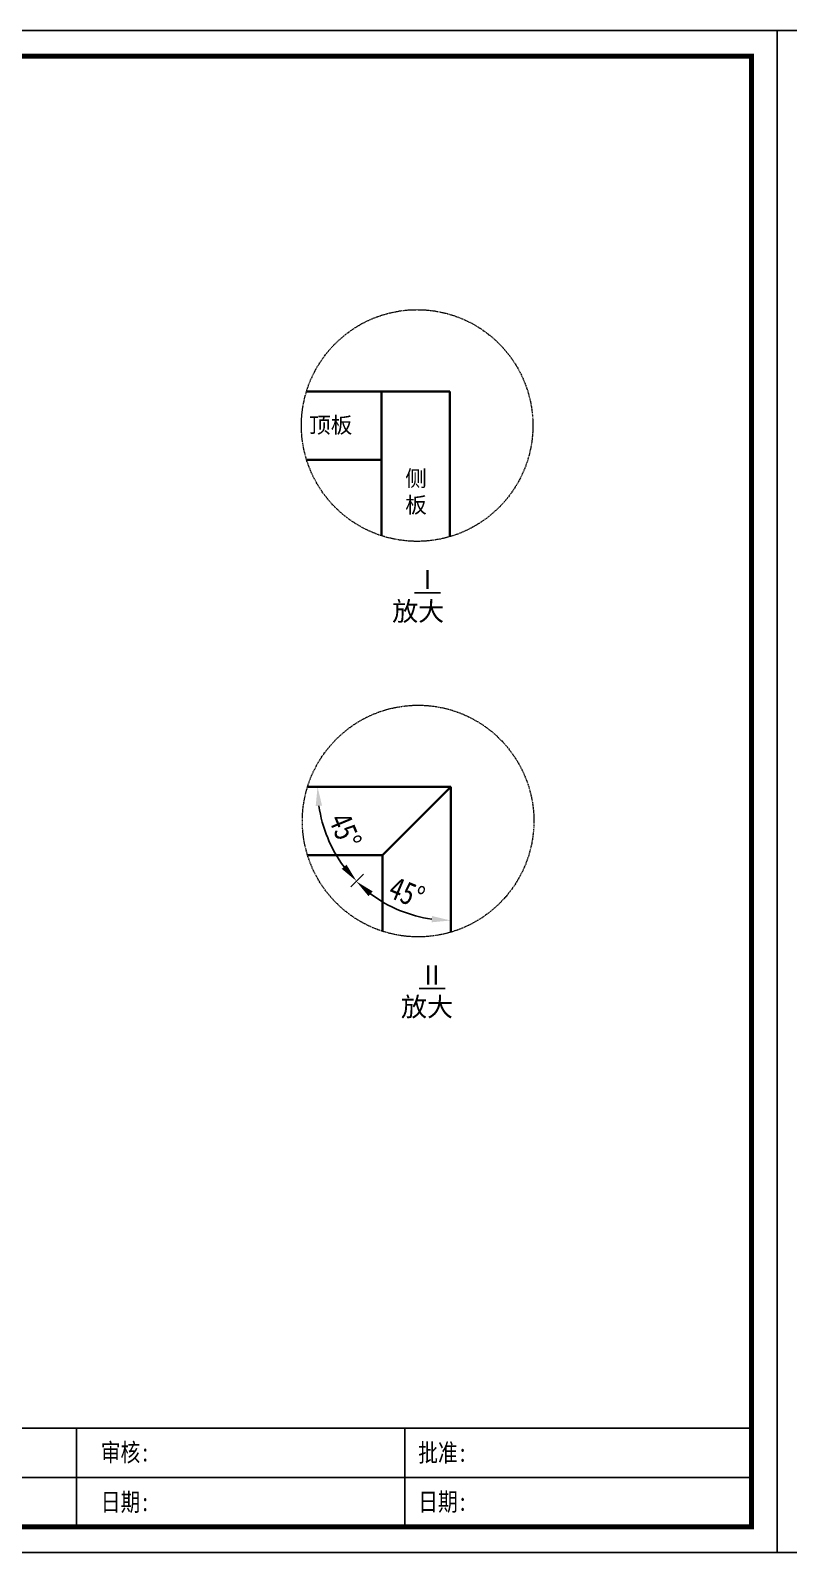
# Model space of a CAD drawing. Header units: millimetres. Extents: x 0 to 1097966, y -63096 to 223085.
# Drawn here: x 338355.4 to 338555.3, y -54770.1 to -54369.1 of the extents above; entities that cross this region are included whole.
import ezdxf

# ---------------------------------------------------------------- set-up
doc = ezdxf.new("R2010")
doc.units = ezdxf.units.MM
doc.linetypes.add('DASH', pattern=[0.35, 0.25, -0.1])
doc.layers.add('DZ-文字说明', color=1, linetype='Continuous')
doc.styles.add('DZ-宋体2.5', font='', dxfattribs={"width": 0.8, "height": 2.5})
doc.styles.add('TEXT', font='', dxfattribs={"width": 0.8})
doc.styles.add('宋体', font='')
doc.styles.get('DZ-宋体2.5').set_extended_font_data('SimSun')
doc.styles.get('TEXT').set_extended_font_data('SimSun')
doc.styles.get('宋体').set_extended_font_data('SimSun')
doc.dimstyles.new('副本 (2) (2) ISO-25', dxfattribs={"dimtxt": 18, "dimasz": 13, "dimexe": 6, "dimexo": 12, "dimgap": 6, "dimtad": 1, "dimtxsty": 'TEXT', "dimcen": 2.5, "dimclrd": 5, "dimclre": 5, "dimclrt": 5, "dimadec": 0, "dimazin": 0, "dimtfac": 1, "dimtmove": 0, "dimatfit": 3, "dimldrblk": 'BOXFILLED', "dimfxl": 1.25, "dimarcsym": 0})

# ---------------------------------------------------------------- blocks, each defined once
blk = doc.blocks.new('*D442')
at = {"color": 5, "lineweight": -2, "transparency": 16777216}
blk.add_line((338443.21, -54591.36), (338439.93, -54594.64), dxfattribs=at)
blk.add_arc((338466.16, -54568.41), 35.1, 188.1679, 216.8321, dxfattribs=at)
at = {"color": 5, "transparency": 16777216}
for points in [[(338430.58, -54573.45), (338432.25, -54573.33), (338431.06, -54568.41)], [(338438.7, -54588.9), (338437.44, -54590), (338441.34, -54593.23)]]:
    blk.add_solid(points, dxfattribs=at)
at = {"layer": 'Defpoints', "color": 0, "transparency": 16777216}
for p in [(338428.42, -54568.41), (338466.16, -54568.41), (338466.16, -54568.41), (338432.26, -54577.49), (338448.16, -54586.41)]:
    blk.add_point(p, dxfattribs=at)
at = {"color": 5, "lineweight": 5, "transparency": 16777216, "insert": (338438.35, -54579.93), "char_height": 6, "attachment_point": 5, "rotation": 292.5, "style": 'TEXT'}
blk.add_mtext('45°', dxfattribs=at)
blk = doc.blocks.new('_BoxFilled')
at = {"color": 0, "linetype": 'ByBlock', "lineweight": -2}
blk.add_line((-0.5, 0), (-1, 0), dxfattribs=at)
at = {"color": 0, "linetype": 'ByBlock'}
blk.add_solid([(-0.5, 0.5), (0.5, 0.5), (-0.5, -0.5), (0.5, -0.5)], dxfattribs=at)
blk = doc.blocks.new('*D443')
at = {"color": 5, "lineweight": -2, "transparency": 16777216}
blk.add_line((338443.21, -54591.36), (338439.86, -54594.71), dxfattribs=at)
blk.add_arc((338466.16, -54568.41), 35.2, 233.1459, 261.8541, dxfattribs=at)
at = {"color": 5, "transparency": 16777216}
for points in [[(338444.51, -54597.2), (338445.6, -54595.94), (338441.27, -54593.3)], [(338461.23, -54602.42), (338461.12, -54604.08), (338466.16, -54603.6)]]:
    blk.add_solid(points, dxfattribs=at)
at = {"layer": 'Defpoints', "color": 0, "transparency": 16777216}
for p in [(338466.16, -54568.41), (338466.16, -54568.41), (338448.16, -54586.41), (338448.56, -54598.89), (338466.16, -54606.69)]:
    blk.add_point(p, dxfattribs=at)
at = {"color": 5, "lineweight": 5, "transparency": 16777216, "insert": (338454.61, -54596.31), "char_height": 6, "attachment_point": 5, "rotation": 337.5, "style": 'TEXT'}
blk.add_mtext('45°', dxfattribs=at)

msp = doc.modelspace()

# ---------------------------------------------------------------- linework, layer by layer
at = {"lineweight": 30}
for p, q in [((338428.161, -54464.216), (338465.904, -54464.216)), ((338447.904, -54464.216), (338447.904, -54502.246)), ((338465.904, -54464.216), (338465.904, -54502.504)), ((338428.161, -54482.216), (338447.904, -54482.216)), ((338428.42, -54568.407), (338466.163, -54568.407)), ((338448.163, -54586.407), (338466.163, -54568.407)), ((338466.163, -54568.407), (338466.163, -54606.695)), ((338428.42, -54586.407), (338448.163, -54586.407)), ((338448.163, -54586.407), (338448.163, -54606.436))]:
    msp.add_line(p, q, dxfattribs=at)
for points in [[(337985.218, -54770.097), (338552.218, -54770.097), (338552.218, -54369.147), (337985.218, -54369.147)], [(338552.218, -54770.097), (339119.218, -54770.097), (339119.218, -54369.147), (338552.218, -54369.147)]]:
    msp.add_lwpolyline(points, close=True)
at = {"const_width": 1.35}
msp.add_lwpolyline([(337991.968, -54763.347), (338545.468, -54763.347), (338545.468, -54375.897), (337991.968, -54375.897)], close=True, dxfattribs=at)
at = {"color": 251, "linetype": 'DASH', "lineweight": 13, "true_color": 0x636466}
for centre in [(338457.323, -54473.216), (338457.582, -54577.407)]:
    msp.add_circle(centre, 30.519, dxfattribs=at)
at = {"layer": 'DZ-文字说明', "color": 7}
for p, q in [((338367.469, -54763.347), (338367.469, -54737.369)), ((338454.049, -54763.347), (338454.049, -54737.369)), ((338081.299, -54750.358), (338545.468, -54750.358))]:
    msp.add_line(p, q, dxfattribs=at)
msp.add_lwpolyline([(337991.968, -54737.369), (338545.468, -54737.369), (338545.468, -54763.347), (337991.968, -54763.347)], close=True, dxfattribs=at)

# ---------------------------------------------------------------- texts
at = {"style": 'DZ-宋体2.5', "width": 0.8}
for s, p in [('审核:', (338373.904, -54746.104)), ('批准:', (338457.6, -54746.184)), ('日期:', (338457.6, -54759.108)), ('日期:', (338373.904, -54759.165))]:
    msp.add_text(s, height=4.7732, dxfattribs=at).set_placement(p)
at = {"color": 252, "true_color": 0x939598, "char_height": 4.1923, "attachment_point": 4, "style": '宋体'}
for s, insert, width in [('顶板', (338428.815, -54473.341), 31.34167), ('侧板', (338454.17, -54490.875), 10.2654)]:
    msp.add_mtext(s, dxfattribs=dict(at, insert=insert, width=width))
at = {"color": 4, "char_height": 5.03079, "width": 18.6579, "attachment_point": 4, "style": '宋体'}
for s, insert in [('\\pi8.35074;{\\L\\C256;Ⅰ\\P\\pi2.48149;\\l放大}', (338448.255, -54518.238)), ('\\pi7.24676;{\\L\\C256;Ⅱ\\P\\pi2.48149;\\l放大}', (338450.579, -54622.428))]:
    msp.add_mtext(s, dxfattribs=dict(at, insert=insert))

# ---------------------------------------------------------------- dimensions: what is measured, and where the dimension line sits
at = {"color": 251, "lineweight": 5, "true_color": 0x636466}
for base, line1, line2, picture, middle in [((338432.256, -54577.492), ((338448.163, -54586.407), (338466.163, -54568.407)), ((338428.42, -54568.407), (338466.163, -54568.407)), '*D442', (338438.351, -54579.927)), ((338448.564, -54598.889), ((338466.163, -54568.407), (338466.163, -54606.695)), ((338448.163, -54586.407), (338466.163, -54568.407)), '*D443', (338454.607, -54596.306))]:
    dim = msp.add_angular_dim_2l(base=base, line1=line1, line2=line2, dimstyle='副本 (2) (2) ISO-25', override={"dimtxt": 6, "dimasz": 5, "dimexe": 2, "dimexo": 7, "dimgap": 2, "dimfxl": 30, "dimfxlon": 1}, dxfattribs=at)
    dim.commit()
    dim.dimension.update_dxf_attribs({"geometry": picture, "text_midpoint": middle})

doc.saveas('drawing.dxf')
